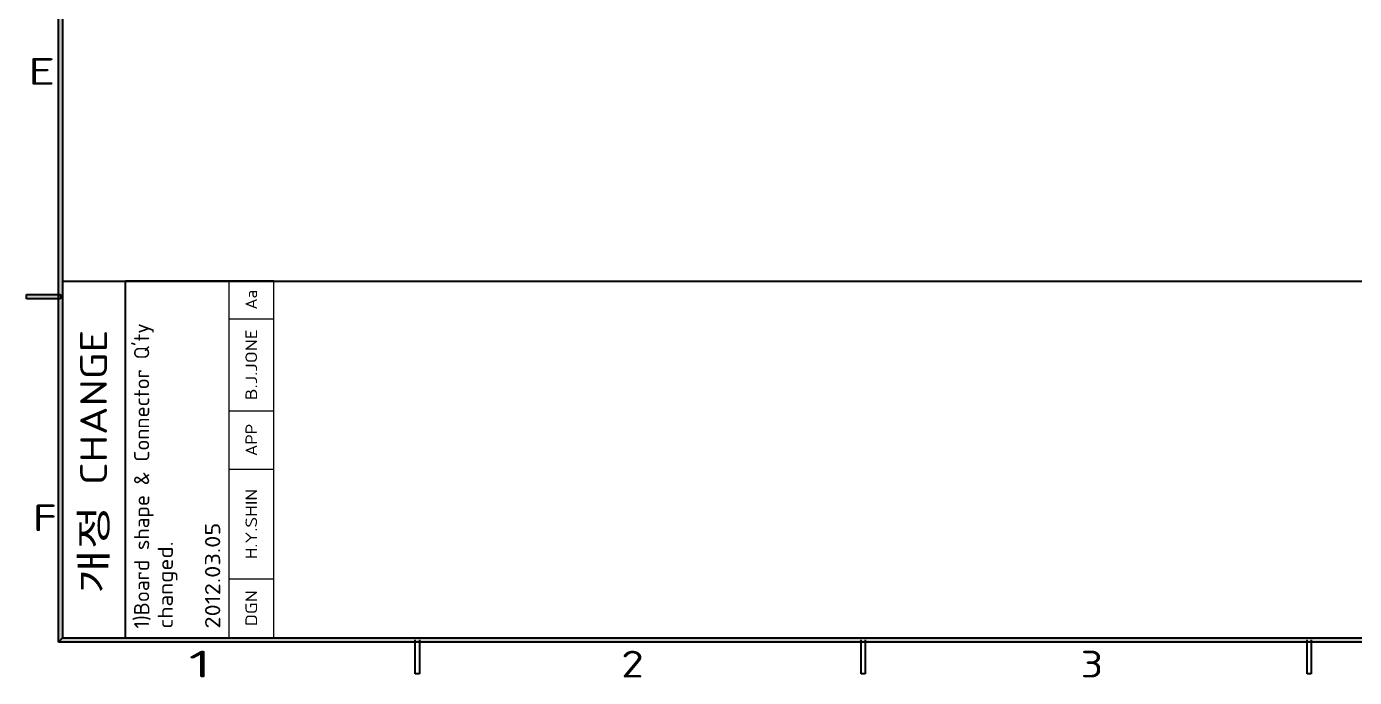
# Model space of a CAD drawing. Extents: x 23 to 417, y 3 to 294.
# Drawn here: x 26.2 to 175.1, y 5.8 to 78.8 of the extents above; entities that cross this region are included whole.
import ezdxf
from ezdxf.enums import TextEntityAlignment as Align

# ---------------------------------------------------------------- set-up
doc = ezdxf.new("R2010")
doc.units = 0
doc.layers.get('0').update_dxf_attribs({"lineweight": 13})
doc.layers.add('3', color=7, linetype='Continuous', lineweight=13)
doc.layers.add('5', color=7, linetype='Continuous', lineweight=13)
doc.styles.get("Standard").update_dxf_attribs({"font": 'isocp.shx'})

# ---------------------------------------------------------------- blocks, each defined once
blk = doc.blocks.new('BLOCK3272')
at = {"layer": '3', "color": 7, "lineweight": 13}
blk.add_text('3', height=3, dxfattribs=at).set_placement((144.37, 5.79), (146.9, 5.79), align=Align.FIT)
blk = doc.blocks.new('BLOCK3273')
at = {"layer": '3', "color": 7, "lineweight": 13}
blk.add_text('2', height=3, dxfattribs=at).set_placement((92.86, 5.79), (95.4, 5.79), align=Align.FIT)
blk = doc.blocks.new('BLOCK3274')
at = {"layer": '3', "color": 7, "lineweight": 13}
blk.add_text('E', height=3, dxfattribs=at).set_placement((26.38, 72.26), (29.42, 72.26), align=Align.FIT)
blk = doc.blocks.new('BLOCK3275')
at = {"layer": '3', "color": 7, "lineweight": 13}
blk.add_text('F', height=3, dxfattribs=at).set_placement((26.9, 22.19), (29.63, 22.19), align=Align.FIT)
blk = doc.blocks.new('BLOCK3276')
at = {"layer": '3', "color": 7, "lineweight": 13}
blk.add_text('1', height=3, dxfattribs=at).set_placement((44.37, 5.79), (46.9, 5.79), align=Align.FIT)
blk = doc.blocks.new('BLOCK3285')
at = {"layer": '5', "color": 7, "lineweight": 13}
blk.add_text('개정 CHANGE', height=3, rotation=90, dxfattribs=at).set_placement((35.21, 15.21), (35.21, 44.79), align=Align.FIT)
blk = doc.blocks.new('BLOCK3358')
at = {"layer": '3', "color": 7, "lineweight": 5}
blk.add_solid([(29.76, 287), (30.24, 287), (29.76, 9.76), (30.24, 10.24)], dxfattribs=at)
blk = doc.blocks.new('BLOCK3359')
at = {"layer": '3', "color": 7, "lineweight": 5}
blk.add_solid([(29.76, 9.76), (30.24, 10.24), (410.24, 9.76), (409.76, 10.24)], dxfattribs=at)
blk = doc.blocks.new('BLOCK3374')
at = {"layer": '3', "color": 7, "lineweight": 5}
blk.add_solid([(26.19, 48.74), (26.19, 48.26), (29.99, 48.74), (29.99, 48.26)], dxfattribs=at)
blk = doc.blocks.new('BLOCK3537')
at = {"color": 7, "lineweight": 13}
for p, q in [((37.51, 10.19), (37.51, 50.23)), ((49.12, 10.19), (49.12, 50.23)), ((54.12, 10.19), (54.12, 50.23))]:
    blk.add_line(p, q, dxfattribs=at)
at = {"color": 7, "lineweight": 13, "ltscale": 0.41532}
blk.add_line((37.51, 50.23), (54.12, 50.23), dxfattribs=at)
at = {"color": 7, "lineweight": 13, "ltscale": 0.125}
for p, q in [((49.12, 45.95), (54.12, 45.95)), ((49.12, 35.62), (54.12, 35.62)), ((49.12, 29.09), (54.12, 29.09)), ((49.12, 16.77), (54.12, 16.77))]:
    blk.add_line(p, q, dxfattribs=at)
at = {"color": 7, "lineweight": 13, "ltscale": 0.415321}
blk.add_line((37.51, 10.19), (54.12, 10.19), dxfattribs=at)
at = {"color": 7, "lineweight": 13}
for s, height, p, p2 in [('Aa', 1.3, (52.25, 46.98), (52.25, 49.2)), ("1)Board shape & Connector Q'ty", 1.7, (40.16, 11.19), (40.16, 45.44)), ('B.J.JONE', 1.3, (52.25, 36.8), (52.25, 44.77)), ('APP', 1.3, (52.25, 30.54), (52.25, 34.17)), ('SHIN', 1.3, (52.25, 22.52), (52.25, 26.86)), ('2012.03.05', 1.7, (48.12, 11.19), (48.12, 23.08)), ('H.Y.', 1.3, (52.25, 18.99), (52.25, 22.52)), ('changed.', 1.7, (42.81, 11.19), (42.81, 20.97)), ('DGN', 1.3, (52.25, 11.46), (52.25, 15.5))]:
    blk.add_text(s, height=height, rotation=90, dxfattribs=at).set_placement(p, p2, align=Align.FIT)

msp = doc.modelspace()

# ---------------------------------------------------------------- linework, layer by layer
at = {"color": 7, "lineweight": 35}
for p, q in [((30.2375, 50.2375), (409.7625, 50.2375)), ((37.2375, 50.2375), (37.2375, 10.2375))]:
    msp.add_line(p, q, dxfattribs=at)
at = {"layer": '3', "color": 7, "lineweight": 35}
for p, q in [((29.7625, 9.7625), (29.7625, 287)), ((30.2375, 287), (30.2375, 10.2375)), ((410.2375, 9.7625), (29.7625, 9.7625)), ((30.2375, 10.2375), (409.7625, 10.2375))]:
    msp.add_line(p, q, dxfattribs=at)
at = {"layer": '3', "color": 7, "lineweight": 35, "ltscale": 0.011875}
for p, q in [((26.1938, 48.2625), (26.1938, 48.7375)), ((29.9938, 48.7375), (29.9938, 48.2625)), ((70.2375, 6.2), (69.7625, 6.2)), ((120.2375, 6.2), (119.7625, 6.2)), ((170.2375, 6.2), (169.7625, 6.2))]:
    msp.add_line(p, q, dxfattribs=at)
at = {"layer": '3', "color": 7, "lineweight": 35, "ltscale": 0.095}
for p, q in [((26.1938, 48.7375), (29.9938, 48.7375)), ((29.9938, 48.2625), (26.1938, 48.2625)), ((69.7625, 6.2), (69.7625, 10)), ((70.2375, 10), (70.2375, 6.2)), ((119.7625, 6.2), (119.7625, 10)), ((120.2375, 10), (120.2375, 6.2)), ((169.7625, 6.2), (169.7625, 10)), ((170.2375, 10), (170.2375, 6.2))]:
    msp.add_line(p, q, dxfattribs=at)
at = {"layer": '3', "color": 7, "lineweight": 35, "ltscale": 0.016794}
for p, q in [((29.7625, 9.7625), (30.2375, 10.2375)), ((30.2375, 10.2375), (29.7625, 9.7625))]:
    msp.add_line(p, q, dxfattribs=at)

# ---------------------------------------------------------------- block references
at = {"lineweight": 0}
msp.add_blockref('BLOCK3537', (-0.2119, 0.0785), dxfattribs=at)
at = {"layer": '3', "lineweight": 0}
for name in ['BLOCK3358', 'BLOCK3274', 'BLOCK3374', 'BLOCK3275', 'BLOCK3359', 'BLOCK3276', 'BLOCK3273', 'BLOCK3272']:
    msp.add_blockref(name, (0, 0), dxfattribs=at)
at = {"layer": '5', "lineweight": 0}
msp.add_blockref('BLOCK3285', (0, 0), dxfattribs=at)

doc.saveas('drawing.dxf')
